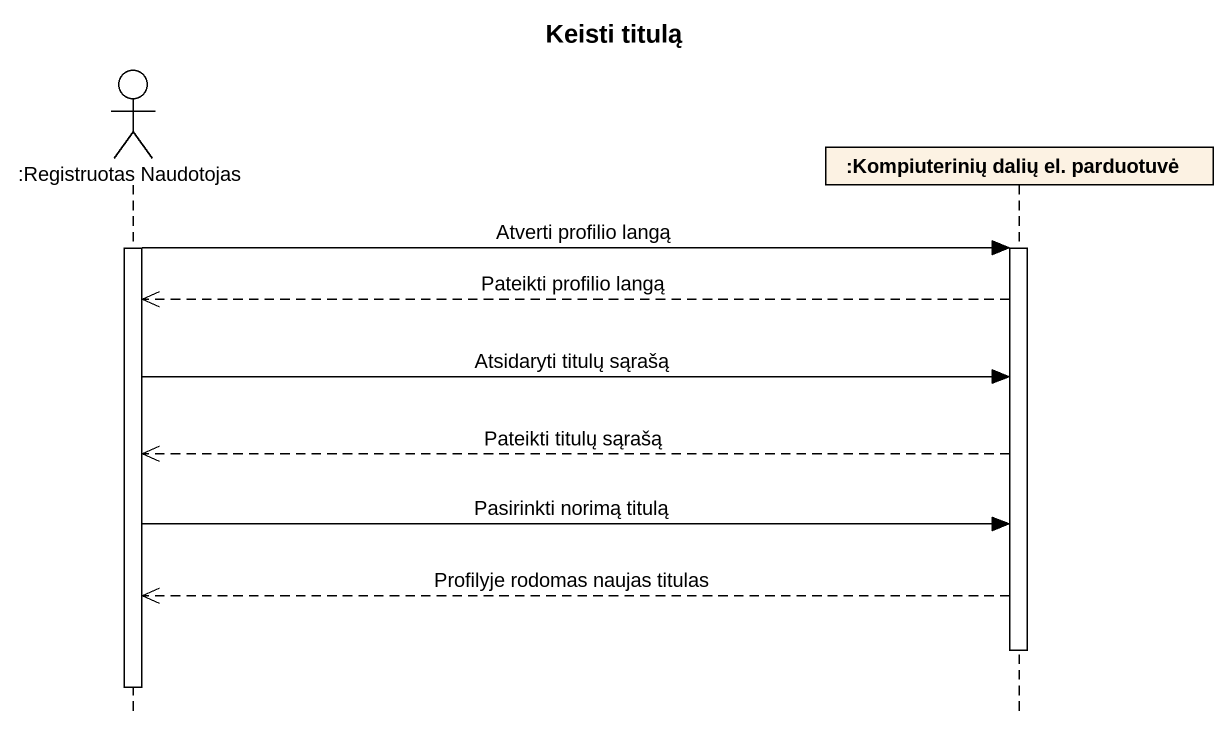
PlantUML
@startuml
title Keisti titulą
hide footbox
actor ":Registruotas Naudotojas" as Registruotas_Naudotojas
participant ":Kompiuterinių dalių el. parduotuvė" as Kompiuterinių_dalių_el

activate Registruotas_Naudotojas
Registruotas_Naudotojas -> Kompiuterinių_dalių_el : Atverti profilio langą
activate Kompiuterinių_dalių_el
Kompiuterinių_dalių_el -->> Registruotas_Naudotojas : Pateikti profilio langą
Registruotas_Naudotojas -> Kompiuterinių_dalių_el : Atsidaryti titulų sąrašą
Kompiuterinių_dalių_el -->> Registruotas_Naudotojas : Pateikti titulų sąrašą
Registruotas_Naudotojas -> Kompiuterinių_dalių_el : Pasirinkti norimą titulą
Kompiuterinių_dalių_el -->> Registruotas_Naudotojas : Profilyje rodomas naujas titulas
deactivate Kompiuterinių_dalių_el
deactivate Registruotas_Naudotojas
@enduml
